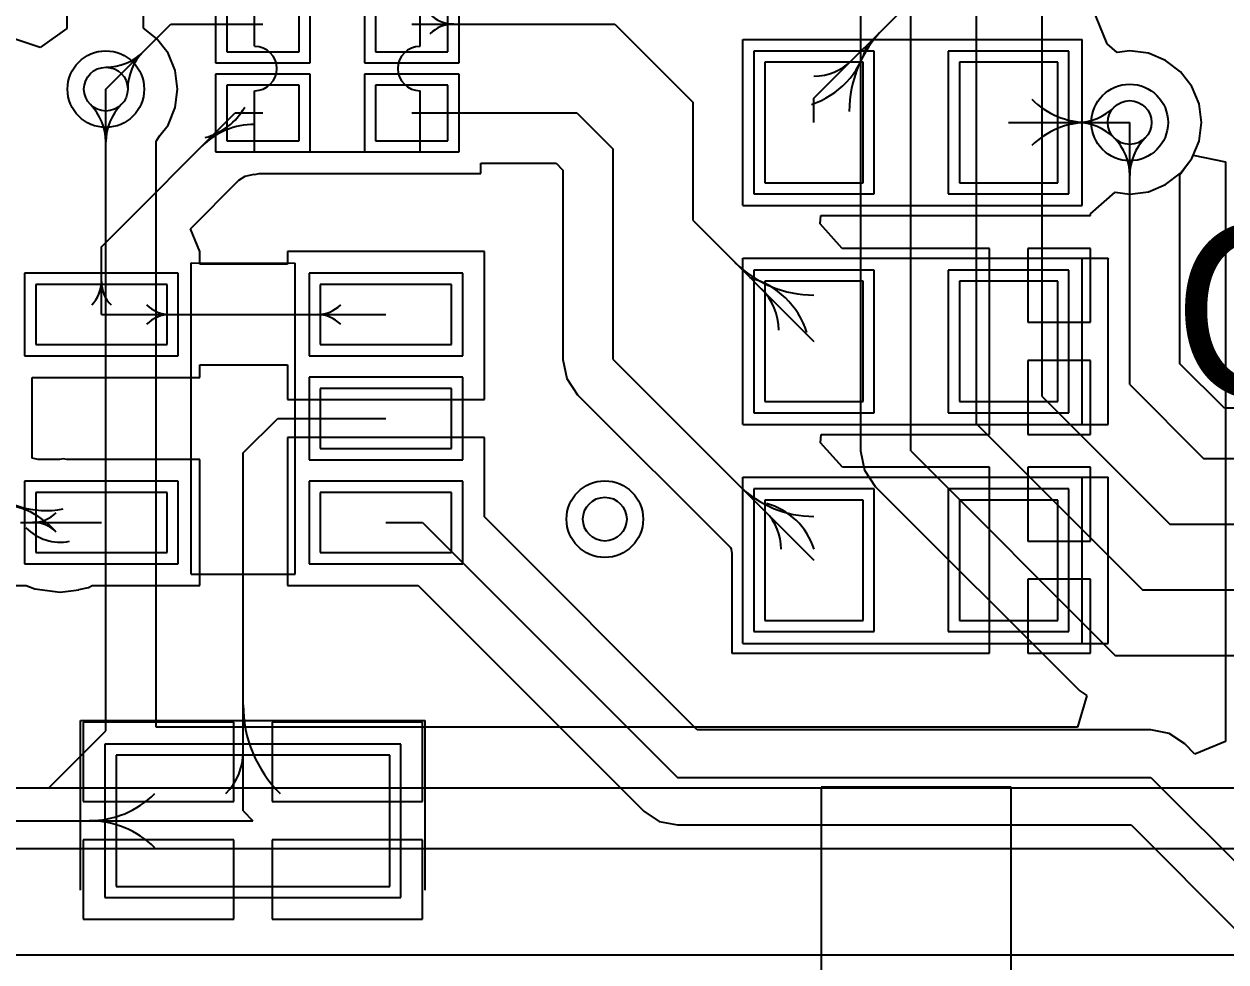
# Model space of a CAD drawing. Header units: millimetres. Extents: x 70.7 to 144.7, y 50.1 to 113.7.
# Drawn here: x 91.73 to 102.71, y 76.57 to 85.15 of the extents above; entities that cross this region are included whole.
import ezdxf

# ---------------------------------------------------------------- set-up
doc = ezdxf.new("R2010")
doc.units = ezdxf.units.MM
for name, color, linetype in [('BottomLayer', 5, 'Continuous'), ('MultiLayer', 9, 'Continuous'), ('TopLayer', 1, 'Continuous'), ('TopOverlay', 2, 'Continuous'), ('TopPaste', 8, 'Continuous'), ('TopSolder', 216, 'Continuous'), ('ViaHoleLayer', 16, 'Continuous')]:
    doc.layers.add(name, color=color, linetype=linetype)

# ---------------------------------------------------------------- blocks, each defined once
blk = doc.blocks.new('RES_0603_12')
at = {"layer": 'TopLayer'}
for p, q in [((-0.44, 0.55), (-1.338, 0.55)), ((-1.338, 0.55), (-1.338, -0.55)), ((-0.44, -0.55), (-0.44, 0.55)), ((1.338, 0.55), (0.44, 0.55)), ((0.44, 0.55), (0.44, -0.55)), ((1.338, -0.55), (1.338, 0.55)), ((-1.338, -0.55), (-0.44, -0.55)), ((0.44, -0.55), (1.338, -0.55))]:
    blk.add_line(p, q, dxfattribs=at)
at = {"layer": 'TopOverlay'}
for p, q in [((-1.54, 0.76), (-0.01, 0.76)), ((-1.54, -0.76), (-1.54, 0.76)), ((-0.34, 0.76), (1.56, 0.76)), ((1.56, -0.76), (1.56, 0.76)), ((-1.54, -0.76), (1.56, -0.76))]:
    blk.add_line(p, q, dxfattribs=at)
at = {"layer": 'TopPaste'}
for p, q in [((-0.44, 0.55), (-1.338, 0.55)), ((-1.338, 0.55), (-1.338, -0.55)), ((-0.44, -0.55), (-0.44, 0.55)), ((1.338, 0.55), (0.44, 0.55)), ((0.44, 0.55), (0.44, -0.55)), ((1.338, -0.55), (1.338, 0.55)), ((-1.338, -0.55), (-0.44, -0.55)), ((0.44, -0.55), (1.338, -0.55))]:
    blk.add_line(p, q, dxfattribs=at)
at = {"layer": 'TopSolder'}
for p, q in [((-0.338, 0.652), (-1.44, 0.652)), ((-1.44, 0.652), (-1.44, -0.652)), ((-0.338, -0.652), (-0.338, 0.652)), ((1.44, 0.652), (0.338, 0.652)), ((0.338, 0.652), (0.338, -0.652)), ((1.44, -0.652), (1.44, 0.652)), ((-1.44, -0.652), (-0.338, -0.652)), ((0.338, -0.652), (1.44, -0.652))]:
    blk.add_line(p, q, dxfattribs=at)
blk = doc.blocks.new('SOT_23_DBV_14')
at = {"layer": 'TopLayer'}
for p, q in [((-1.225, 1.9), (-1.225, 0.7)), ((-0.675, 1.9), (-1.225, 1.9)), ((-0.675, 0.7), (-0.675, 1.9)), ((0.675, 1.9), (0.675, 0.7)), ((1.225, 1.9), (0.675, 1.9)), ((1.225, 0.7), (1.225, 1.9)), ((-1.225, 0.7), (-0.675, 0.7)), ((0.675, 0.7), (1.225, 0.7)), ((-1.225, -0.7), (-1.225, -1.9)), ((-0.675, -0.7), (-1.225, -0.7)), ((-0.675, -1.9), (-0.675, -0.7)), ((-0.275, -0.7), (-0.275, -1.9)), ((0.275, -0.7), (-0.275, -0.7)), ((0.275, -1.9), (0.275, -0.7)), ((0.675, -0.7), (0.675, -1.9)), ((1.225, -0.7), (0.675, -0.7)), ((1.225, -1.9), (1.225, -0.7)), ((-1.225, -1.9), (-0.675, -1.9)), ((-0.275, -1.9), (0.275, -1.9)), ((0.675, -1.9), (1.225, -1.9))]:
    blk.add_line(p, q, dxfattribs=at)
at = {"layer": 'TopOverlay'}
for p, q in [((-1.422, 0.48), (-1.424, -0.47)), ((-1.422, 0.48), (1.422, 0.48)), ((1.422, 0.48), (1.42, -0.47)), ((-1.424, -0.47), (1.42, -0.47))]:
    blk.add_line(p, q, dxfattribs=at)
at = {"layer": 'TopPaste'}
for p, q in [((-1.225, 1.9), (-1.225, 0.7)), ((-0.675, 1.9), (-1.225, 1.9)), ((-0.675, 0.7), (-0.675, 1.9)), ((0.675, 1.9), (0.675, 0.7)), ((1.225, 1.9), (0.675, 1.9)), ((1.225, 0.7), (1.225, 1.9)), ((-1.225, 0.7), (-0.675, 0.7)), ((0.675, 0.7), (1.225, 0.7)), ((-1.225, -0.7), (-1.225, -1.9)), ((-0.675, -0.7), (-1.225, -0.7)), ((-0.675, -1.9), (-0.675, -0.7)), ((-0.275, -0.7), (-0.275, -1.9)), ((0.275, -0.7), (-0.275, -0.7)), ((0.275, -1.9), (0.275, -0.7)), ((0.675, -0.7), (0.675, -1.9)), ((1.225, -0.7), (0.675, -0.7)), ((1.225, -1.9), (1.225, -0.7)), ((-1.225, -1.9), (-0.675, -1.9)), ((-0.275, -1.9), (0.275, -1.9)), ((0.675, -1.9), (1.225, -1.9))]:
    blk.add_line(p, q, dxfattribs=at)
at = {"layer": 'TopSolder'}
for p, q in [((-1.327, 2.002), (-1.327, 0.598)), ((-0.573, 2.002), (-1.327, 2.002)), ((-0.573, 0.598), (-0.573, 2.002)), ((0.573, 2.002), (0.573, 0.598)), ((1.327, 2.002), (0.573, 2.002)), ((1.327, 0.598), (1.327, 2.002)), ((-1.327, 0.598), (-0.573, 0.598)), ((0.573, 0.598), (1.327, 0.598)), ((-1.327, -0.598), (-1.327, -2.002)), ((-0.573, -0.598), (-1.327, -0.598)), ((-0.573, -2.002), (-0.573, -0.598)), ((-0.377, -0.598), (-0.377, -2.002)), ((0.377, -0.598), (-0.377, -0.598)), ((0.377, -2.002), (0.377, -0.598)), ((0.573, -0.598), (0.573, -2.002)), ((1.327, -0.598), (0.573, -0.598)), ((1.327, -2.002), (1.327, -0.598)), ((-1.327, -2.002), (-0.573, -2.002)), ((-0.377, -2.002), (0.377, -2.002)), ((0.573, -2.002), (1.327, -2.002))]:
    blk.add_line(p, q, dxfattribs=at)
blk = doc.blocks.new('CAP_1210_23')
at = {"layer": 'TopLayer'}
for p, q in [((-2.264, 1.25), (-2.264, -1.25)), ((-1.064, 1.25), (-2.264, 1.25)), ((-1.064, -1.25), (-1.064, 1.25)), ((2.264, 1.25), (1.064, 1.25)), ((1.064, 1.25), (1.064, -1.25)), ((2.264, -1.25), (2.264, 1.25)), ((-2.264, -1.25), (-1.064, -1.25)), ((1.064, -1.25), (2.264, -1.25))]:
    blk.add_line(p, q, dxfattribs=at)
at = {"layer": 'TopOverlay'}
for p, q in [((-1.029, 1.575), (-2.58, 1.575)), ((-2.58, -1.575), (-2.58, 1.575)), ((2.578, 1.575), (1.029, 1.575)), ((2.578, -1.575), (2.578, 1.575)), ((-1.029, -1.575), (-2.58, -1.575)), ((2.578, -1.575), (1.029, -1.575))]:
    blk.add_line(p, q, dxfattribs=at)
at = {"layer": 'TopPaste'}
for p, q in [((-2.264, 1.25), (-2.264, -1.25)), ((-1.064, 1.25), (-2.264, 1.25)), ((-1.064, -1.25), (-1.064, 1.25)), ((2.264, 1.25), (1.064, 1.25)), ((1.064, 1.25), (1.064, -1.25)), ((2.264, -1.25), (2.264, 1.25)), ((-2.264, -1.25), (-1.064, -1.25)), ((1.064, -1.25), (2.264, -1.25))]:
    blk.add_line(p, q, dxfattribs=at)
at = {"layer": 'TopSolder'}
for p, q in [((-2.365, 1.352), (-2.365, -1.352)), ((-0.962, 1.352), (-2.365, 1.352)), ((-0.962, -1.352), (-0.962, 1.352)), ((2.365, 1.352), (0.962, 1.352)), ((0.962, 1.352), (0.962, -1.352)), ((2.365, -1.352), (2.365, 1.352)), ((-2.365, -1.352), (-0.962, -1.352)), ((0.962, -1.352), (2.365, -1.352))]:
    blk.add_line(p, q, dxfattribs=at)
blk = doc.blocks.new('LED_0603_30')
at = {"layer": 'TopLayer'}
for p, q in [((-0.44, 0.55), (-1.338, 0.55)), ((-1.338, 0.55), (-1.338, -0.55)), ((-0.44, -0.55), (-0.44, 0.55)), ((1.338, 0.55), (0.44, 0.55)), ((0.44, 0.55), (0.44, -0.55)), ((1.338, -0.55), (1.338, 0.55)), ((-1.338, -0.55), (-0.44, -0.55)), ((0.44, -0.55), (1.338, -0.55))]:
    blk.add_line(p, q, dxfattribs=at)
at = {"layer": 'TopOverlay'}
for p, q in [((-1.54, 0.76), (-0.01, 0.76)), ((-1.54, -0.76), (-1.54, 0.76)), ((-0.34, 0.76), (1.56, 0.76)), ((1.56, -0.76), (1.56, 0.76)), ((1.56, 0.76), (1.798, 0.76)), ((1.798, 0.76), (1.8, 0.758)), ((1.8, -0.76), (1.8, 0.758)), ((-1.54, -0.76), (1.56, -0.76)), ((1.56, -0.76), (1.788, -0.76)), ((1.788, -0.76), (1.8, -0.76))]:
    blk.add_line(p, q, dxfattribs=at)
at = {"layer": 'TopPaste'}
for p, q in [((-0.44, 0.55), (-1.338, 0.55)), ((-1.338, 0.55), (-1.338, -0.55)), ((-0.44, -0.55), (-0.44, 0.55)), ((1.338, 0.55), (0.44, 0.55)), ((0.44, 0.55), (0.44, -0.55)), ((1.338, -0.55), (1.338, 0.55)), ((-1.338, -0.55), (-0.44, -0.55)), ((0.44, -0.55), (1.338, -0.55))]:
    blk.add_line(p, q, dxfattribs=at)
at = {"layer": 'TopSolder'}
for p, q in [((-0.338, 0.652), (-1.44, 0.652)), ((-1.44, 0.652), (-1.44, -0.652)), ((-0.338, -0.652), (-0.338, 0.652)), ((1.44, 0.652), (0.338, 0.652)), ((0.338, 0.652), (0.338, -0.652)), ((1.44, -0.652), (1.44, 0.652)), ((-1.44, -0.652), (-0.338, -0.652)), ((0.338, -0.652), (1.44, -0.652))]:
    blk.add_line(p, q, dxfattribs=at)
blk = doc.blocks.new('LED_0603_31')
at = {"layer": 'TopLayer'}
for p, q in [((-0.44, 0.55), (-1.338, 0.55)), ((-1.338, 0.55), (-1.338, -0.55)), ((-0.44, -0.55), (-0.44, 0.55)), ((1.338, 0.55), (0.44, 0.55)), ((0.44, 0.55), (0.44, -0.55)), ((1.338, -0.55), (1.338, 0.55)), ((-1.338, -0.55), (-0.44, -0.55)), ((0.44, -0.55), (1.338, -0.55))]:
    blk.add_line(p, q, dxfattribs=at)
at = {"layer": 'TopOverlay'}
for p, q in [((-1.54, 0.76), (-0.01, 0.76)), ((-1.54, -0.76), (-1.54, 0.76)), ((-0.34, 0.76), (1.56, 0.76)), ((1.56, -0.76), (1.56, 0.76)), ((1.56, 0.76), (1.798, 0.76)), ((1.798, 0.76), (1.8, 0.758)), ((1.8, -0.76), (1.8, 0.758)), ((-1.54, -0.76), (1.56, -0.76)), ((1.56, -0.76), (1.788, -0.76)), ((1.788, -0.76), (1.8, -0.76))]:
    blk.add_line(p, q, dxfattribs=at)
at = {"layer": 'TopPaste'}
for p, q in [((-0.44, 0.55), (-1.338, 0.55)), ((-1.338, 0.55), (-1.338, -0.55)), ((-0.44, -0.55), (-0.44, 0.55)), ((1.338, 0.55), (0.44, 0.55)), ((0.44, 0.55), (0.44, -0.55)), ((1.338, -0.55), (1.338, 0.55)), ((-1.338, -0.55), (-0.44, -0.55)), ((0.44, -0.55), (1.338, -0.55))]:
    blk.add_line(p, q, dxfattribs=at)
at = {"layer": 'TopSolder'}
for p, q in [((-0.338, 0.652), (-1.44, 0.652)), ((-1.44, 0.652), (-1.44, -0.652)), ((-0.338, -0.652), (-0.338, 0.652)), ((1.44, 0.652), (0.338, 0.652)), ((0.338, 0.652), (0.338, -0.652)), ((1.44, -0.652), (1.44, 0.652)), ((-1.44, -0.652), (-0.338, -0.652)), ((0.338, -0.652), (1.44, -0.652))]:
    blk.add_line(p, q, dxfattribs=at)
blk = doc.blocks.new('___4_35')
at = {"layer": 'TopLayer'}
for p, q in [((-0.414, 1.43), (-1.075, 1.43)), ((-1.075, 1.43), (-1.075, 0.922)), ((-0.414, 0.922), (-0.414, 1.43)), ((0.946, 1.43), (0.286, 1.43)), ((0.286, 1.43), (0.286, 0.922)), ((0.946, 0.922), (0.946, 1.43)), ((-1.075, 0.922), (-0.414, 0.922)), ((0.286, 0.922), (0.946, 0.922)), ((-0.414, 0.63), (-1.075, 0.63)), ((-1.075, 0.63), (-1.075, 0.122)), ((-0.414, 0.122), (-0.414, 0.63)), ((0.946, 0.63), (0.286, 0.63)), ((0.286, 0.63), (0.286, 0.122)), ((0.946, 0.122), (0.946, 0.63)), ((-1.075, 0.122), (-0.414, 0.122)), ((0.286, 0.122), (0.946, 0.122)), ((-0.414, -0.176), (-1.075, -0.176)), ((-1.075, -0.176), (-1.075, -0.684)), ((-0.414, -0.684), (-0.414, -0.176)), ((0.946, -0.176), (0.286, -0.176)), ((0.286, -0.176), (0.286, -0.684)), ((0.946, -0.684), (0.946, -0.176)), ((-1.075, -0.684), (-0.414, -0.684)), ((0.286, -0.684), (0.946, -0.684)), ((-0.414, -0.989), (-1.075, -0.989)), ((-1.075, -0.989), (-1.075, -1.497)), ((-0.414, -1.497), (-0.414, -0.989)), ((0.946, -0.989), (0.286, -0.989)), ((0.286, -0.989), (0.286, -1.497)), ((0.946, -1.497), (0.946, -0.989)), ((-1.075, -1.497), (-0.414, -1.497)), ((0.286, -1.497), (0.946, -1.497))]:
    blk.add_line(p, q, dxfattribs=at)
at = {"layer": 'TopOverlay'}
for p, q in [((-0.82, 1.526), (0.692, 1.526)), ((-0.82, 0.976), (-0.82, 1.526)), ((0.692, 0.976), (0.692, 1.526)), ((-0.82, 0.176), (-0.82, 0.576)), ((0.692, 0.176), (0.692, 0.576)), ((-0.82, -0.633), (-0.82, -0.227)), ((0.692, -0.633), (0.692, -0.227)), ((-0.82, -1.599), (-0.82, -1.04)), ((0.692, -1.599), (0.692, -1.04)), ((-0.82, -1.599), (0.692, -1.599))]:
    blk.add_line(p, q, dxfattribs=at)
for centre, radius, start, end in [((-0.82, 0.776), 0.2, 270, 90), ((0.692, 0.776), 0.2, 90, 270), ((-0.82, -0.025), 0.202, 270, 90), ((0.692, -0.025), 0.202, 90, 270), ((-0.82, -0.837), 0.203, 270, 90), ((0.692, -0.837), 0.203, 90, 270)]:
    blk.add_arc(centre, radius, start, end, dxfattribs=at)
at = {"layer": 'TopPaste'}
for p, q in [((-0.414, 1.43), (-1.075, 1.43)), ((-1.075, 1.43), (-1.075, 0.922)), ((-0.414, 0.922), (-0.414, 1.43)), ((0.946, 1.43), (0.286, 1.43)), ((0.286, 1.43), (0.286, 0.922)), ((0.946, 0.922), (0.946, 1.43)), ((-1.075, 0.922), (-0.414, 0.922)), ((0.286, 0.922), (0.946, 0.922)), ((-0.414, 0.63), (-1.075, 0.63)), ((-1.075, 0.63), (-1.075, 0.122)), ((-0.414, 0.122), (-0.414, 0.63)), ((0.946, 0.63), (0.286, 0.63)), ((0.286, 0.63), (0.286, 0.122)), ((0.946, 0.122), (0.946, 0.63)), ((-1.075, 0.122), (-0.414, 0.122)), ((0.286, 0.122), (0.946, 0.122)), ((-0.414, -0.176), (-1.075, -0.176)), ((-1.075, -0.176), (-1.075, -0.684)), ((-0.414, -0.684), (-0.414, -0.176)), ((0.946, -0.176), (0.286, -0.176)), ((0.286, -0.176), (0.286, -0.684)), ((0.946, -0.684), (0.946, -0.176)), ((-1.075, -0.684), (-0.414, -0.684)), ((0.286, -0.684), (0.946, -0.684)), ((-0.414, -0.989), (-1.075, -0.989)), ((-1.075, -0.989), (-1.075, -1.497)), ((-0.414, -1.497), (-0.414, -0.989)), ((0.946, -0.989), (0.286, -0.989)), ((0.286, -0.989), (0.286, -1.497)), ((0.946, -1.497), (0.946, -0.989)), ((-1.075, -1.497), (-0.414, -1.497)), ((0.286, -1.497), (0.946, -1.497))]:
    blk.add_line(p, q, dxfattribs=at)
at = {"layer": 'TopSolder'}
for p, q in [((-0.313, 1.532), (-1.176, 1.532)), ((-1.176, 1.532), (-1.176, 0.821)), ((-0.313, 0.821), (-0.313, 1.532)), ((1.048, 1.532), (0.184, 1.532)), ((0.184, 1.532), (0.184, 0.821)), ((1.048, 0.821), (1.048, 1.532)), ((-1.176, 0.821), (-0.313, 0.821)), ((0.184, 0.821), (1.048, 0.821)), ((-0.313, 0.732), (-1.176, 0.732)), ((-1.176, 0.732), (-1.176, 0.021)), ((-0.313, 0.021), (-0.313, 0.732)), ((1.048, 0.732), (0.184, 0.732)), ((0.184, 0.732), (0.184, 0.021)), ((1.048, 0.021), (1.048, 0.732)), ((-1.176, 0.021), (-0.313, 0.021)), ((0.184, 0.021), (1.048, 0.021)), ((-0.313, -0.075), (-1.176, -0.075)), ((-1.176, -0.075), (-1.176, -0.786)), ((-0.313, -0.786), (-0.313, -0.075)), ((1.048, -0.075), (0.184, -0.075)), ((0.184, -0.075), (0.184, -0.786)), ((1.048, -0.786), (1.048, -0.075)), ((-1.176, -0.786), (-0.313, -0.786)), ((0.184, -0.786), (1.048, -0.786)), ((-0.313, -0.887), (-1.176, -0.887)), ((-1.176, -0.887), (-1.176, -1.599)), ((-0.313, -1.599), (-0.313, -0.887)), ((1.048, -0.887), (0.184, -0.887)), ((0.184, -0.887), (0.184, -1.599)), ((1.048, -1.599), (1.048, -0.887)), ((-1.176, -1.599), (-0.313, -1.599)), ((0.184, -1.599), (1.048, -1.599))]:
    blk.add_line(p, q, dxfattribs=at)

msp = doc.modelspace()

# ---------------------------------------------------------------- linework, layer by layer
at = {"layer": 'BottomLayer'}
for p, q in [((99.833, 81.244), (99.833, 94.676)), ((99.374, 94.486), (99.374, 81.244)), ((100.433, 81.493), (100.433, 90.851)), ((101.033, 81.741), (101.033, 87.456)), ((92.821, 85.107), (92.821, 85.407)), ((101.628, 84.965), (101.492, 85.294)), ((92.942, 85.015), (92.821, 85.107)), ((93.046, 84.879), (92.942, 85.015)), ((101.717, 84.887), (101.628, 84.965)), ((101.833, 84.902), (101.717, 84.887)), ((102.003, 84.88), (101.833, 84.902)), ((93.111, 84.721), (93.046, 84.879)), ((102.161, 84.814), (102.003, 84.88)), ((102.297, 84.71), (102.161, 84.814)), ((93.134, 84.551), (93.111, 84.721)), ((102.401, 84.574), (102.297, 84.71)), ((102.466, 84.416), (102.401, 84.574)), ((92.478, 78.686), (92.478, 84.551)), ((93.111, 84.382), (93.134, 84.551)), ((93.046, 84.223), (93.111, 84.382)), ((102.489, 84.246), (102.466, 84.416)), ((101.833, 81.851), (101.833, 84.246)), ((102.466, 84.077), (102.489, 84.246)), ((92.944, 84.085), (92.971, 84.126)), ((92.971, 84.126), (93.046, 84.223)), ((92.937, 84.07), (92.943, 84.085)), ((92.937, 78.721), (92.937, 84.07)), ((92.943, 84.085), (92.944, 84.085)), ((92.944, 84.085), (92.944, 84.085)), ((102.401, 83.918), (102.466, 84.077)), ((102.326, 83.821), (102.401, 83.918)), ((102.299, 83.78), (102.326, 83.821)), ((102.292, 83.765), (102.298, 83.78)), ((102.292, 82.041), (102.292, 83.765)), ((102.298, 83.78), (102.299, 83.78)), ((102.299, 83.78), (102.299, 83.78)), ((102.698, 81.635), (102.292, 82.041)), ((101.833, 81.851), (102.508, 81.176)), ((101.033, 81.741), (102.198, 80.576)), ((116.897, 81.635), (102.698, 81.635)), ((100.433, 81.493), (101.949, 79.976)), ((99.374, 81.244), (99.374, 81.244)), ((99.374, 81.244), (99.374, 81.244)), ((99.374, 81.244), (99.409, 81.069)), ((99.833, 81.244), (101.701, 79.376)), ((102.508, 81.176), (117.378, 81.176)), ((99.409, 81.069), (99.508, 80.92)), ((99.508, 80.92), (101.376, 79.052)), ((102.198, 80.576), (116.833, 80.576)), ((101.949, 79.976), (116.302, 79.976)), ((101.701, 79.376), (115.338, 79.376)), ((101.442, 79.008), (101.355, 78.721)), ((101.376, 79.052), (101.442, 79.008)), ((91.958, 78.166), (92.478, 78.686)), ((101.355, 78.721), (92.937, 78.721)), ((80.537, 78.166), (91.958, 78.166)), ((91.958, 78.166), (115.377, 78.166)), ((81.746, 77.612), (111.66, 77.612)), ((105.813, 76.636), (80.271, 76.636))]:
    msp.add_line(p, q, dxfattribs=at)
for centre in [(92.478, 84.551), (101.833, 84.246), (97.037, 80.621)]:
    msp.add_circle(centre, 0.35, dxfattribs=at)
for centre, start, end in [((91.995, 84.068), 0, 45), ((91.995, 84.068), 0, 45), ((92.961, 84.068), 135, 180), ((92.961, 84.068), 135, 180), ((101.35, 83.763), 0, 45), ((101.35, 83.763), 0, 45), ((102.316, 83.763), 135, 180), ((102.316, 83.763), 135, 180)]:
    msp.add_arc(centre, 0.483, start, end, dxfattribs=at)
at = {"layer": 'MultiLayer'}
for centre in [(92.478, 84.551), (101.833, 84.246), (97.037, 80.621)]:
    msp.add_circle(centre, 0.35, dxfattribs=at)
at = {"layer": 'TopLayer'}
for p, q in [((98.948, 84.468), (100.726, 86.246)), ((92.121, 85.397), (92.121, 85.105)), ((92.478, 84.551), (93.073, 85.146)), ((93.073, 85.146), (93.912, 85.146)), ((95.273, 85.146), (97.128, 85.146)), ((97.128, 85.146), (97.845, 84.429)), ((91.877, 84.93), (91.65, 85.007)), ((92.121, 85.105), (91.877, 84.93)), ((98.948, 84.246), (98.948, 84.468)), ((97.845, 83.349), (97.845, 84.429)), ((92.437, 83.11), (93.66, 84.333)), ((93.66, 84.333), (93.912, 84.333)), ((95.273, 84.333), (96.781, 84.333)), ((96.781, 84.333), (97.113, 84.001)), ((100.726, 84.246), (101.833, 84.246)), ((97.113, 82.081), (97.113, 84.001)), ((102.297, 83.783), (102.401, 83.918)), ((102.401, 83.918), (102.412, 83.947)), ((102.412, 83.947), (102.707, 83.888)), ((95.903, 83.779), (95.903, 83.874)), ((95.903, 83.874), (96.591, 83.874)), ((96.591, 83.874), (96.654, 83.811)), ((96.654, 83.811), (96.654, 82.081)), ((102.707, 83.888), (102.707, 78.589)), ((93.25, 83.275), (93.693, 83.718)), ((93.693, 83.718), (93.752, 83.757)), ((93.752, 83.757), (93.833, 83.773)), ((93.833, 83.773), (93.836, 83.77)), ((93.836, 83.77), (93.88, 83.779)), ((93.836, 83.77), (93.836, 83.77)), ((93.88, 83.779), (94.431, 83.779)), ((94.431, 83.779), (94.431, 83.779)), ((94.431, 83.779), (94.431, 83.779)), ((94.431, 83.779), (94.542, 83.779)), ((94.542, 83.779), (94.593, 83.779)), ((94.593, 83.779), (94.643, 83.779)), ((94.643, 83.779), (94.755, 83.779)), ((94.755, 83.779), (94.755, 83.779)), ((94.755, 83.779), (94.755, 83.779)), ((94.755, 83.779), (95.903, 83.779)), ((102.161, 83.678), (102.297, 83.783)), ((101.475, 83.41), (101.701, 83.608)), ((101.701, 83.608), (101.833, 83.591)), ((101.833, 83.591), (102.003, 83.613)), ((102.003, 83.613), (102.161, 83.678)), ((99.004, 83.319), (99.012, 83.396)), ((99.012, 83.396), (99.697, 83.396)), ((99.697, 83.396), (99.697, 83.396)), ((99.697, 83.396), (99.697, 83.396)), ((99.697, 83.396), (99.697, 83.396)), ((99.697, 83.396), (99.977, 83.396)), ((99.977, 83.396), (99.977, 83.396)), ((99.977, 83.396), (101.475, 83.396)), ((101.475, 83.396), (101.475, 83.41)), ((93.337, 83.066), (93.25, 83.275)), ((97.845, 83.349), (98.948, 82.246)), ((99.206, 83.096), (99.004, 83.319)), ((92.437, 82.491), (92.437, 83.11)), ((93.337, 82.95), (93.337, 83.066)), ((93.337, 83.066), (93.337, 83.066)), ((93.337, 83.066), (93.337, 83.066)), ((93.337, 83.066), (93.337, 83.066)), ((95.937, 83.066), (94.137, 83.066)), ((94.137, 83.066), (94.137, 82.95)), ((95.937, 81.916), (95.937, 83.066)), ((99.697, 83.096), (99.206, 83.096)), ((99.977, 83.096), (99.697, 83.096)), ((99.697, 83.096), (99.697, 83.096)), ((100.551, 83.096), (99.977, 83.096)), ((99.977, 83.096), (99.977, 83.096)), ((99.977, 83.096), (99.977, 83.096)), ((99.977, 83.096), (99.977, 83.096)), ((100.551, 82.246), (100.551, 83.096)), ((101.475, 83.096), (100.901, 83.096)), ((100.901, 83.096), (100.901, 82.421)), ((101.475, 82.421), (101.475, 83.096)), ((94.137, 82.95), (93.337, 82.95)), ((92.437, 82.491), (95.037, 82.491)), ((100.901, 82.421), (101.475, 82.421)), ((100.551, 81.396), (100.551, 82.246)), ((96.654, 82.081), (96.654, 82.081)), ((96.654, 82.081), (96.654, 82.081)), ((96.654, 82.081), (96.689, 81.906)), ((97.113, 82.081), (98.948, 80.246)), ((101.475, 82.071), (100.901, 82.071)), ((100.901, 82.071), (100.901, 81.396)), ((101.475, 81.396), (101.475, 82.071)), ((93.337, 81.916), (93.337, 82.032)), ((93.337, 82.032), (94.137, 82.032)), ((94.137, 82.032), (94.137, 81.916)), ((91.806, 81.177), (91.806, 81.916)), ((91.806, 81.916), (93.337, 81.916)), ((94.137, 81.916), (94.137, 81.716)), ((95.937, 81.716), (95.937, 81.916)), ((96.689, 81.906), (96.788, 81.757)), ((94.137, 81.716), (95.937, 81.716)), ((96.788, 81.757), (98.185, 80.361)), ((93.733, 81.226), (94.048, 81.541)), ((94.048, 81.541), (95.037, 81.541)), ((99.007, 81.319), (99.014, 81.396)), ((99.014, 81.396), (99.697, 81.396)), ((99.697, 81.396), (99.697, 81.396)), ((99.697, 81.396), (99.697, 81.396)), ((99.697, 81.396), (99.697, 81.396)), ((99.697, 81.396), (99.977, 81.396)), ((99.977, 81.396), (99.977, 81.396)), ((99.977, 81.396), (100.551, 81.396)), ((100.901, 81.396), (101.475, 81.396)), ((95.937, 81.366), (94.137, 81.366)), ((94.137, 81.366), (94.137, 80.966)), ((95.937, 80.966), (95.937, 81.366)), ((99.208, 81.096), (99.007, 81.319)), ((91.861, 81.166), (91.806, 81.177)), ((92.055, 81.166), (91.861, 81.166)), ((92.088, 81.173), (92.055, 81.166)), ((92.122, 81.166), (92.088, 81.173)), ((93.337, 81.166), (92.122, 81.166)), ((93.337, 80.016), (93.337, 81.166)), ((93.733, 77.954), (93.733, 81.226)), ((99.697, 81.096), (99.208, 81.096)), ((99.977, 81.096), (99.697, 81.096)), ((99.697, 81.096), (99.697, 81.096)), ((100.551, 81.096), (99.977, 81.096)), ((99.977, 81.096), (99.977, 81.096)), ((99.977, 81.096), (99.977, 81.096)), ((99.977, 81.096), (99.977, 81.096)), ((100.551, 80.246), (100.551, 81.096)), ((101.475, 81.096), (100.901, 81.096)), ((100.901, 81.096), (100.901, 80.421)), ((101.475, 80.421), (101.475, 81.096)), ((94.137, 80.966), (94.137, 80.016)), ((95.937, 80.642), (95.937, 80.966)), ((97.882, 78.697), (95.937, 80.642)), ((91.698, 80.591), (92.437, 80.591)), ((95.037, 80.591), (95.372, 80.591)), ((95.372, 80.591), (97.702, 78.261)), ((100.901, 80.421), (101.475, 80.421)), ((98.185, 80.361), (98.19, 80.347)), ((98.19, 80.347), (98.19, 80.347)), ((98.19, 80.347), (98.19, 80.347)), ((98.19, 80.347), (98.198, 80.308)), ((98.198, 80.308), (98.199, 80.303)), ((98.199, 80.303), (98.199, 79.396)), ((100.551, 79.396), (100.551, 80.246)), ((101.475, 80.071), (100.901, 80.071)), ((100.901, 80.071), (100.901, 79.396)), ((101.475, 79.396), (101.475, 80.071)), ((91.537, 80.016), (91.751, 80.016)), ((91.751, 80.016), (91.828, 79.984)), ((91.828, 79.984), (92.061, 79.954)), ((92.061, 79.954), (92.23, 79.976)), ((92.23, 79.977), (92.32, 79.996)), ((92.23, 79.976), (92.23, 79.977)), ((92.32, 79.996), (92.352, 80.016)), ((92.352, 80.016), (93.337, 80.016)), ((94.137, 80.016), (95.331, 80.016)), ((95.331, 80.016), (97.394, 77.953)), ((98.199, 79.396), (99.697, 79.396)), ((99.697, 79.396), (99.697, 79.396)), ((99.697, 79.396), (99.697, 79.396)), ((99.697, 79.396), (99.697, 79.396)), ((99.697, 79.396), (99.977, 79.396)), ((99.977, 79.396), (99.977, 79.396)), ((99.977, 79.396), (100.551, 79.396)), ((100.901, 79.396), (101.475, 79.396)), ((93.647, 78.765), (92.272, 78.765)), ((92.272, 78.765), (92.272, 78.04)), ((93.647, 78.04), (93.647, 78.765)), ((95.372, 78.765), (93.997, 78.765)), ((93.997, 78.765), (93.997, 78.04)), ((95.372, 78.04), (95.372, 78.765)), ((102.027, 78.697), (97.882, 78.697)), ((102.194, 78.663), (102.027, 78.697)), ((102.335, 78.569), (102.194, 78.663)), ((102.429, 78.474), (102.335, 78.569)), ((102.707, 78.589), (102.429, 78.474)), ((97.702, 78.261), (102.027, 78.261)), ((102.027, 78.261), (103.142, 77.146)), ((92.272, 78.04), (93.647, 78.04)), ((93.997, 78.04), (95.372, 78.04)), ((85.967, 77.865), (93.822, 77.865)), ((93.733, 77.954), (93.822, 77.865)), ((97.394, 77.953), (97.535, 77.859)), ((97.535, 77.859), (97.702, 77.826)), ((97.702, 77.826), (101.847, 77.826)), ((101.847, 77.826), (102.834, 76.838)), ((93.647, 77.69), (92.272, 77.69)), ((92.272, 77.69), (92.272, 76.965)), ((93.647, 76.965), (93.647, 77.69)), ((95.372, 77.69), (93.997, 77.69)), ((93.997, 77.69), (93.997, 76.965)), ((95.372, 76.965), (95.372, 77.69)), ((92.272, 76.965), (93.647, 76.965)), ((93.997, 76.965), (95.372, 76.965))]:
    msp.add_line(p, q, dxfattribs=at)
for centre in [(92.478, 84.551), (101.833, 84.246), (97.037, 80.621)]:
    msp.add_circle(centre, 0.35, dxfattribs=at)
for centre, radius, start, end in [((95.656, 85.453), 0.307, 225, 270), ((95.656, 85.453), 0.307, 225, 270), ((95.656, 84.839), 0.307, 90, 135), ((95.656, 84.839), 0.307, 90, 135), ((100.341, 84.347), 1.07, 135, 180), ((100.341, 84.347), 1.07, 135, 180), ((92.478, 85.234), 0.483, 270, 315), ((92.478, 85.234), 0.483, 270, 315), ((93.161, 84.551), 0.483, 135, 180), ((93.161, 84.551), 0.483, 135, 180), ((98.681, 85.148), 0.776, 288.4049, 344.9999), ((98.948, 85.155), 0.485, 270, 315), ((98.948, 85.155), 0.485, 270, 315), ((101.448, 84.969), 0.722, 225, 270), ((101.448, 84.969), 0.722, 225, 270), ((93.232, 84.682), 0.594, 284.9999, 329.9999), ((101.35, 84.729), 0.483, 270, 315), ((101.35, 84.729), 0.483, 270, 315), ((101.448, 83.524), 0.722, 90, 135), ((101.448, 83.524), 0.722, 90, 135), ((101.35, 83.763), 0.483, 45, 90), ((101.35, 83.763), 0.483, 45, 90), ((93.836, 83.553), 0.676, 90, 135), ((93.836, 83.553), 0.676, 90, 135), ((98.948, 83.69), 1.021, 225, 270), ((98.948, 83.69), 1.021, 225, 270), ((98.169, 82.104), 0.748, 17.3499, 74.9999), ((92.135, 82.793), 0.302, 315, 0), ((92.135, 82.793), 0.302, 315, 0), ((92.739, 82.793), 0.302, 180, 225), ((92.739, 82.793), 0.302, 180, 225), ((98.091, 82.347), 0.535, 0, 45), ((98.091, 82.347), 0.535, 0, 45), ((93.064, 82.793), 0.302, 225, 270), ((93.064, 82.793), 0.302, 225, 270), ((93.064, 82.189), 0.302, 90, 135), ((93.064, 82.189), 0.302, 90, 135), ((94.41, 82.793), 0.302, 270, 315), ((94.41, 82.793), 0.302, 270, 315), ((94.41, 82.189), 0.302, 45, 90), ((94.41, 82.189), 0.302, 45, 90), ((91.933, 81.527), 0.828, 224.9999, 280.8439), ((91.933, 81.527), 0.828, 224.9999, 280.8439), ((98.948, 81.612), 0.966, 225, 270), ((98.948, 81.612), 0.966, 225, 270), ((91.477, 80.043), 0.714, 40.844, 85.844), ((98.35, 80.156), 0.629, 17.7549, 74.9999), ((91.81, 80.893), 0.302, 270, 315), ((91.81, 80.893), 0.302, 270, 315), ((91.81, 80.893), 0.302, 270, 315), ((91.81, 80.893), 0.302, 270, 315), ((91.81, 80.893), 0.302, 270, 315), ((91.81, 80.893), 0.302, 270, 315), ((98.17, 80.347), 0.479, 0, 45), ((98.17, 80.347), 0.479, 0, 45), ((92.061, 80.855), 0.444, 224.9999, 280.8439), ((92.061, 80.855), 0.444, 224.9999, 280.8439), ((91.81, 80.29), 0.302, 45, 90), ((91.81, 80.29), 0.302, 45, 90), ((91.81, 80.29), 0.302, 45, 90), ((91.81, 80.29), 0.302, 45, 90), ((91.81, 80.29), 0.302, 45, 90), ((91.81, 80.29), 0.302, 45, 90), ((94.882, 78.925), 1.149, 180, 225), ((94.882, 78.925), 1.149, 180, 225), ((93.192, 78.495), 0.541, 315, 0), ((93.192, 78.495), 0.541, 315, 0), ((92.327, 78.71), 0.845, 270, 315), ((92.327, 78.71), 0.845, 270, 315), ((92.327, 77.02), 0.845, 45, 90), ((92.327, 77.02), 0.845, 45, 90)]:
    msp.add_arc(centre, radius, start, end, dxfattribs=at)
at = {"layer": 'TopOverlay'}
for p, q in [((100.749, 78.171), (99.014, 78.171)), ((99.014, 78.171), (99.014, 61.501)), ((100.749, 63.201), (100.749, 78.171))]:
    msp.add_line(p, q, dxfattribs=at)
at = {"layer": 'ViaHoleLayer'}
for centre in [(92.478, 84.551), (101.833, 84.246), (97.037, 80.621)]:
    msp.add_circle(centre, 0.2, dxfattribs=at)

# ---------------------------------------------------------------- block references
for name, p, rotation in [('___4_35', (94.657, 85.576), 360), ('RES_0603_12', (99.837, 84.246), 360), ('SOT_23_DBV_14', (93.737, 81.541), 90), ('LED_0603_31', (99.837, 82.246), 360), ('LED_0603_30', (99.837, 80.246), 360), ('CAP_1210_23', (93.822, 76.201), 270)]:
    msp.add_blockref(name, p, dxfattribs=dict(rotation=rotation))

# ---------------------------------------------------------------- texts
at = {"layer": 'TopOverlay'}
msp.add_text('ON', height=1.6, rotation=360, dxfattribs=at).set_placement((102.237, 81.726))

doc.saveas('drawing.dxf')
